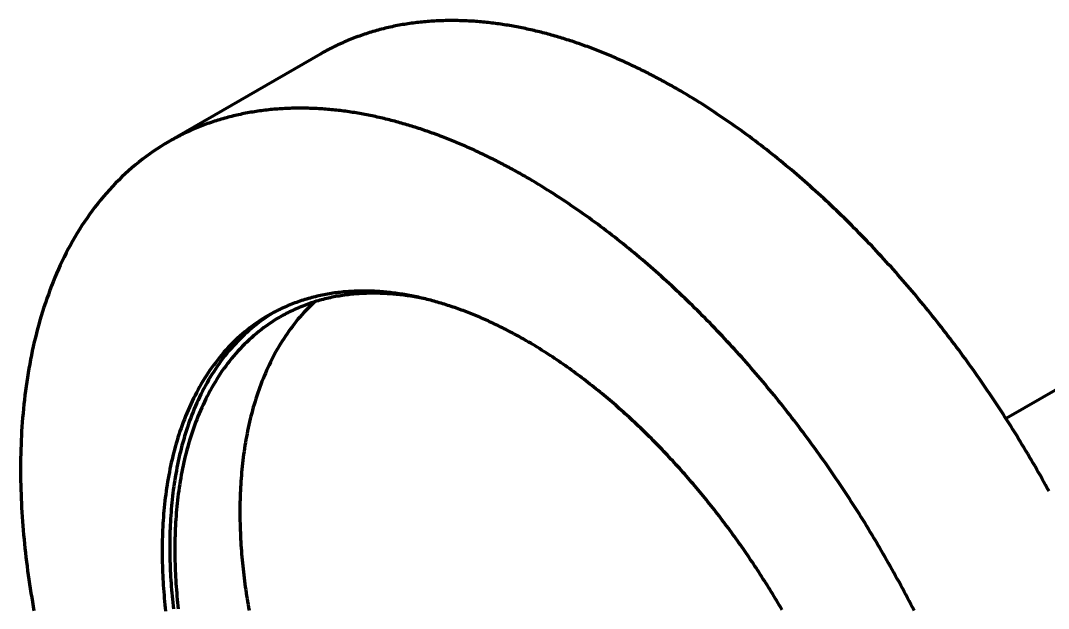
# Model space of a CAD drawing. Header units: millimetres. Extents: x 0 to 2382, y 0 to 420.
# Drawn here: x 274.39 to 303.14, y 70.81 to 87.24 of the extents above; entities that cross this region are included whole.
import ezdxf

# ---------------------------------------------------------------- set-up
doc = ezdxf.new("R2010")
doc.units = ezdxf.units.MM
doc.layers.add('01-VISIBLE', color=7, linetype='CONTINUOUS', lineweight=70)

msp = doc.modelspace()

# ---------------------------------------------------------------- linework, layer by layer
at = {"layer": '01-VISIBLE'}
for p, q in [((282.777, 86.301), (278.534, 83.852)), ((307.351, 79.228), (301.952, 76.111))]:
    msp.add_line(p, q, dxfattribs=at)
for points in [[(292.777, 85.311), (292.733, 85.336), (292.69, 85.361), (292.646, 85.385), (292.603, 85.41), (292.559, 85.434), (292.515, 85.459), (292.471, 85.483), (292.428, 85.507), (292.384, 85.531), (292.34, 85.555), (292.295, 85.579), (292.251, 85.603), (292.207, 85.626), (292.163, 85.65), (292.118, 85.673), (292.074, 85.696), (292.03, 85.719), (291.985, 85.742), (291.94, 85.765), (291.896, 85.788), (291.851, 85.81), (291.806, 85.833), (291.761, 85.855), (291.716, 85.877), (291.671, 85.899), (291.626, 85.921), (291.581, 85.943), (291.536, 85.964), (291.49, 85.986), (291.445, 86.007), (291.4, 86.028), (291.354, 86.049), (291.309, 86.07), (291.263, 86.091), (291.217, 86.111), (291.172, 86.132), (291.126, 86.152), (291.08, 86.172), (291.034, 86.192), (290.988, 86.212), (290.942, 86.232), (290.896, 86.252), (290.85, 86.271), (290.803, 86.29), (290.757, 86.309), (290.711, 86.328), (290.664, 86.347), (290.618, 86.366), (290.571, 86.384), (290.524, 86.403), (290.478, 86.421), (290.431, 86.439), (290.384, 86.457), (290.337, 86.474), (290.29, 86.492), (290.243, 86.509), (290.196, 86.526), (290.149, 86.543), (290.102, 86.56), (290.055, 86.577), (290.007, 86.593), (289.96, 86.61), (289.912, 86.626), (289.865, 86.642), (289.817, 86.658), (289.77, 86.673), (289.722, 86.689), (289.674, 86.704), (289.627, 86.719), (289.579, 86.734), (289.531, 86.749), (289.483, 86.763), (289.435, 86.778), (289.387, 86.792), (289.339, 86.806), (289.29, 86.82), (289.242, 86.833), (289.194, 86.846), (289.146, 86.86), (289.097, 86.873), (289.049, 86.885), (289, 86.898), (288.952, 86.91), (288.903, 86.923), (288.854, 86.935), (288.806, 86.946), (288.757, 86.958), (288.708, 86.969), (288.659, 86.98), (288.61, 86.991), (288.561, 87.002), (288.512, 87.013), (288.463, 87.023), (288.414, 87.033), (288.365, 87.043), (288.316, 87.052), (288.267, 87.062), (288.217, 87.071), (288.168, 87.08), (288.119, 87.089), (288.069, 87.097), (288.02, 87.106), (287.971, 87.114), (287.921, 87.121), (287.871, 87.129), (287.822, 87.136), (287.772, 87.143), (287.723, 87.15), (287.673, 87.157), (287.623, 87.163), (287.574, 87.169), (287.524, 87.175), (287.474, 87.181), (287.424, 87.186), (287.374, 87.191), (287.324, 87.196), (287.274, 87.201), (287.225, 87.205), (287.175, 87.209), (287.125, 87.213), (287.075, 87.217), (287.025, 87.22), (286.975, 87.223), (286.925, 87.226), (286.875, 87.228), (286.824, 87.23), (286.774, 87.232), (286.724, 87.234), (286.674, 87.235), (286.624, 87.236), (286.574, 87.237), (286.524, 87.238), (286.474, 87.238), (286.424, 87.238), (286.374, 87.238), (286.323, 87.237), (286.273, 87.236), (286.223, 87.235), (286.173, 87.234), (286.123, 87.232), (286.073, 87.23), (286.023, 87.227), (285.973, 87.225), (285.923, 87.222), (285.873, 87.218), (285.823, 87.215), (285.773, 87.211), (285.723, 87.207), (285.673, 87.202), (285.623, 87.198), (285.573, 87.192), (285.524, 87.187), (285.474, 87.181), (285.424, 87.175), (285.374, 87.169), (285.325, 87.162), (285.275, 87.155), (285.225, 87.148), (285.176, 87.14), (285.126, 87.132), (285.077, 87.124), (285.028, 87.115), (284.978, 87.106), (284.929, 87.097), (284.88, 87.087), (284.831, 87.077), (284.782, 87.067), (284.733, 87.056), (284.684, 87.045), (284.635, 87.034), (284.586, 87.022), (284.538, 87.01), (284.489, 86.998), (284.441, 86.985), (284.392, 86.972), (284.344, 86.959), (284.296, 86.945), (284.248, 86.931), (284.2, 86.916), (284.152, 86.902), (284.104, 86.887), (284.056, 86.871), (284.009, 86.855), (283.961, 86.839), (283.914, 86.823), (283.867, 86.806), (283.82, 86.789), (283.773, 86.772), (283.726, 86.754), (283.679, 86.736), (283.633, 86.717), (283.586, 86.698), (283.54, 86.679), (283.494, 86.66), (283.448, 86.64), (283.402, 86.619), (283.356, 86.599), (283.311, 86.578), (283.265, 86.557), (283.22, 86.535), (283.175, 86.513), (283.13, 86.491), (283.085, 86.469), (283.041, 86.446), (282.996, 86.422), (282.952, 86.399), (282.908, 86.375), (282.864, 86.351), (282.82, 86.326), (282.777, 86.301)], [(303.155, 74.083), (303.107, 74.17), (303.058, 74.257), (303.01, 74.345), (302.961, 74.432), (302.912, 74.519), (302.862, 74.605), (302.813, 74.692), (302.763, 74.778), (302.713, 74.865), (302.662, 74.951), (302.612, 75.037), (302.561, 75.123), (302.51, 75.209), (302.459, 75.294), (302.407, 75.38), (302.355, 75.465), (302.303, 75.55), (302.251, 75.635), (302.198, 75.72), (302.145, 75.805), (302.092, 75.889), (302.039, 75.974), (301.986, 76.058), (301.932, 76.142), (301.878, 76.226), (301.823, 76.31), (301.769, 76.393), (301.714, 76.477), (301.659, 76.56), (301.604, 76.643), (301.548, 76.726), (301.493, 76.809), (301.437, 76.891), (301.38, 76.974), (301.324, 77.056), (301.267, 77.138), (301.21, 77.22), (301.153, 77.302), (301.096, 77.384), (301.038, 77.465), (300.98, 77.546), (300.922, 77.628), (300.864, 77.709), (300.805, 77.789), (300.746, 77.87), (300.687, 77.95), (300.628, 78.031), (300.568, 78.111), (300.508, 78.191), (300.448, 78.27), (300.388, 78.35), (300.327, 78.429), (300.267, 78.508), (300.206, 78.587), (300.144, 78.666), (300.083, 78.745), (300.021, 78.823), (299.959, 78.901), (299.897, 78.979), (299.834, 79.057), (299.772, 79.135), (299.709, 79.212), (299.646, 79.29), (299.582, 79.367), (299.518, 79.444), (299.455, 79.52), (299.39, 79.597), (299.326, 79.673), (299.261, 79.749), (299.197, 79.825), (299.131, 79.9), (299.066, 79.976), (299, 80.051), (298.935, 80.126), (298.869, 80.201), (298.802, 80.276), (298.736, 80.35), (298.669, 80.424), (298.602, 80.498), (298.535, 80.572), (298.467, 80.645), (298.399, 80.719), (298.331, 80.792), (298.263, 80.864), (298.195, 80.937), (298.126, 81.009), (298.057, 81.082), (297.988, 81.153), (297.918, 81.225), (297.848, 81.296), (297.778, 81.368), (297.708, 81.439), (297.638, 81.509), (297.567, 81.58), (297.496, 81.65), (297.425, 81.72), (297.353, 81.79), (297.282, 81.859), (297.21, 81.928), (297.138, 81.997), (297.065, 82.066), (296.993, 82.134), (296.92, 82.202), (296.846, 82.27), (296.773, 82.338), (296.699, 82.405), (296.625, 82.472), (296.551, 82.539), (296.477, 82.606), (296.402, 82.672), (296.327, 82.738), (296.252, 82.803), (296.177, 82.869), (296.101, 82.934), (296.025, 82.999), (295.949, 83.063), (295.873, 83.127), (295.796, 83.191), (295.719, 83.255), (295.642, 83.318), (295.564, 83.381), (295.487, 83.444), (295.409, 83.506), (295.33, 83.568), (295.252, 83.63), (295.173, 83.691), (295.094, 83.752), (295.015, 83.813), (294.935, 83.873), (294.856, 83.933), (294.776, 83.993), (294.695, 84.052), (294.615, 84.111), (294.534, 84.17), (294.453, 84.228), (294.372, 84.286), (294.29, 84.343), (294.208, 84.4), (294.126, 84.457), (294.044, 84.514), (293.961, 84.57), (293.878, 84.625), (293.795, 84.68), (293.712, 84.735), (293.628, 84.79), (293.544, 84.844), (293.46, 84.897), (293.376, 84.95), (293.291, 85.003), (293.206, 85.056), (293.121, 85.107), (293.035, 85.159), (292.949, 85.21), (292.863, 85.26), (292.777, 85.311)], [(288.534, 82.861), (288.491, 82.886), (288.447, 82.911), (288.404, 82.936), (288.36, 82.96), (288.316, 82.985), (288.273, 83.009), (288.229, 83.034), (288.185, 83.058), (288.141, 83.082), (288.097, 83.106), (288.053, 83.13), (288.009, 83.153), (287.964, 83.177), (287.92, 83.2), (287.876, 83.224), (287.831, 83.247), (287.787, 83.27), (287.742, 83.293), (287.698, 83.316), (287.653, 83.338), (287.608, 83.361), (287.563, 83.383), (287.518, 83.405), (287.474, 83.428), (287.429, 83.45), (287.383, 83.471), (287.338, 83.493), (287.293, 83.515), (287.248, 83.536), (287.202, 83.558), (287.157, 83.579), (287.111, 83.6), (287.066, 83.621), (287.02, 83.641), (286.975, 83.662), (286.929, 83.682), (286.883, 83.703), (286.837, 83.723), (286.791, 83.743), (286.745, 83.763), (286.699, 83.783), (286.653, 83.802), (286.607, 83.822), (286.561, 83.841), (286.514, 83.86), (286.468, 83.879), (286.421, 83.898), (286.375, 83.916), (286.328, 83.935), (286.282, 83.953), (286.235, 83.971), (286.188, 83.989), (286.141, 84.007), (286.095, 84.025), (286.048, 84.042), (286.001, 84.06), (285.953, 84.077), (285.906, 84.094), (285.859, 84.111), (285.812, 84.127), (285.765, 84.144), (285.717, 84.16), (285.67, 84.176), (285.622, 84.192), (285.575, 84.208), (285.527, 84.224), (285.479, 84.239), (285.432, 84.255), (285.384, 84.27), (285.336, 84.285), (285.288, 84.299), (285.24, 84.314), (285.192, 84.328), (285.144, 84.342), (285.096, 84.356), (285.048, 84.37), (285, 84.384), (284.951, 84.397), (284.903, 84.41), (284.855, 84.423), (284.806, 84.436), (284.758, 84.449), (284.709, 84.461), (284.66, 84.473), (284.612, 84.485), (284.563, 84.497), (284.514, 84.508), (284.465, 84.52), (284.417, 84.531), (284.368, 84.542), (284.319, 84.553), (284.27, 84.563), (284.221, 84.573), (284.172, 84.583), (284.122, 84.593), (284.073, 84.603), (284.024, 84.612), (283.975, 84.622), (283.925, 84.631), (283.876, 84.639), (283.827, 84.648), (283.777, 84.656), (283.728, 84.664), (283.678, 84.672), (283.629, 84.679), (283.579, 84.687), (283.53, 84.694), (283.48, 84.701), (283.43, 84.707), (283.381, 84.714), (283.331, 84.72), (283.281, 84.726), (283.231, 84.731), (283.181, 84.737), (283.132, 84.742), (283.082, 84.747), (283.032, 84.751), (282.982, 84.756), (282.932, 84.76), (282.882, 84.763), (282.832, 84.767), (282.782, 84.77), (282.732, 84.773), (282.682, 84.776), (282.632, 84.779), (282.582, 84.781), (282.532, 84.783), (282.482, 84.784), (282.432, 84.786), (282.381, 84.787), (282.331, 84.788), (282.281, 84.788), (282.231, 84.789), (282.181, 84.789), (282.131, 84.788), (282.081, 84.788), (282.031, 84.787), (281.981, 84.786), (281.931, 84.784), (281.88, 84.782), (281.83, 84.78), (281.78, 84.778), (281.73, 84.775), (281.68, 84.772), (281.63, 84.769), (281.58, 84.765), (281.53, 84.762), (281.48, 84.757), (281.43, 84.753), (281.381, 84.748), (281.331, 84.743), (281.281, 84.737), (281.231, 84.732), (281.181, 84.726), (281.132, 84.719), (281.082, 84.712), (281.032, 84.705), (280.983, 84.698), (280.933, 84.69), (280.884, 84.682), (280.834, 84.674), (280.785, 84.665), (280.736, 84.656), (280.687, 84.647), (280.637, 84.637), (280.588, 84.627), (280.539, 84.617), (280.49, 84.606), (280.441, 84.595), (280.393, 84.584), (280.344, 84.572), (280.295, 84.56), (280.247, 84.548), (280.198, 84.535), (280.15, 84.522), (280.101, 84.509), (280.053, 84.495), (280.005, 84.481), (279.957, 84.467), (279.909, 84.452), (279.861, 84.437), (279.814, 84.422), (279.766, 84.406), (279.719, 84.39), (279.671, 84.373), (279.624, 84.357), (279.577, 84.34), (279.53, 84.322), (279.483, 84.304), (279.436, 84.286), (279.39, 84.268), (279.343, 84.249), (279.297, 84.23), (279.251, 84.21), (279.205, 84.19), (279.159, 84.17), (279.113, 84.149), (279.068, 84.129), (279.023, 84.107), (278.977, 84.086), (278.932, 84.064), (278.887, 84.042), (278.843, 84.019), (278.798, 83.996), (278.754, 83.973), (278.709, 83.949), (278.665, 83.925), (278.621, 83.901), (278.578, 83.877), (278.534, 83.852)], [(278.534, 83.852), (278.426, 83.788), (278.318, 83.721), (278.212, 83.653), (278.107, 83.583), (278.004, 83.511), (277.902, 83.437), (277.801, 83.361), (277.702, 83.283), (277.604, 83.204), (277.508, 83.122), (277.413, 83.039), (277.319, 82.954), (277.228, 82.868), (277.137, 82.78), (277.049, 82.69), (276.962, 82.599), (276.876, 82.506), (276.792, 82.412), (276.71, 82.316), (276.63, 82.219), (276.551, 82.121), (276.473, 82.021), (276.397, 81.921), (276.323, 81.819), (276.251, 81.715), (276.18, 81.611), (276.11, 81.506), (276.043, 81.399), (275.977, 81.292), (275.912, 81.184), (275.849, 81.074), (275.788, 80.964), (275.728, 80.853), (275.67, 80.741), (275.613, 80.629), (275.558, 80.515), (275.504, 80.401), (275.452, 80.286), (275.401, 80.171), (275.352, 80.055), (275.304, 79.938), (275.257, 79.821), (275.212, 79.703), (275.169, 79.585), (275.126, 79.466), (275.086, 79.347), (275.046, 79.227), (275.008, 79.107), (274.971, 78.986), (274.935, 78.865), (274.901, 78.744), (274.868, 78.622), (274.836, 78.5), (274.806, 78.378), (274.776, 78.255), (274.748, 78.132), (274.721, 78.009), (274.696, 77.885), (274.671, 77.762), (274.647, 77.638), (274.625, 77.514), (274.604, 77.389), (274.584, 77.265), (274.565, 77.14), (274.547, 77.015), (274.53, 76.89), (274.514, 76.765), (274.499, 76.64), (274.485, 76.515), (274.473, 76.389), (274.461, 76.264), (274.45, 76.138), (274.44, 76.012), (274.431, 75.886), (274.423, 75.76), (274.416, 75.635), (274.41, 75.509), (274.405, 75.383), (274.401, 75.257), (274.397, 75.13), (274.395, 75.004), (274.393, 74.878), (274.392, 74.752), (274.392, 74.626), (274.393, 74.5), (274.395, 74.374), (274.397, 74.248), (274.401, 74.122), (274.405, 73.996), (274.41, 73.87), (274.416, 73.744), (274.422, 73.618), (274.429, 73.492), (274.437, 73.366), (274.446, 73.24), (274.456, 73.114), (274.466, 72.989), (274.477, 72.863), (274.489, 72.737), (274.501, 72.612), (274.514, 72.486), (274.528, 72.361), (274.542, 72.236), (274.558, 72.111), (274.573, 71.985), (274.59, 71.86), (274.607, 71.735), (274.625, 71.611), (274.643, 71.486), (274.663, 71.361), (274.682, 71.237), (274.703, 71.112), (274.724, 70.988), (274.746, 70.864), (274.768, 70.74)], [(299.379, 70.751), (299.333, 70.84), (299.288, 70.929), (299.242, 71.017), (299.195, 71.106), (299.149, 71.194), (299.102, 71.282), (299.055, 71.37), (299.008, 71.458), (298.96, 71.546), (298.912, 71.633), (298.864, 71.721), (298.816, 71.808), (298.767, 71.895), (298.718, 71.982), (298.669, 72.069), (298.62, 72.156), (298.57, 72.242), (298.52, 72.329), (298.47, 72.415), (298.42, 72.501), (298.369, 72.587), (298.318, 72.673), (298.267, 72.759), (298.216, 72.845), (298.164, 72.93), (298.113, 73.015), (298.06, 73.101), (298.008, 73.186), (297.956, 73.27), (297.903, 73.355), (297.85, 73.44), (297.796, 73.524), (297.743, 73.608), (297.689, 73.692), (297.635, 73.776), (297.581, 73.86), (297.526, 73.944), (297.471, 74.027), (297.416, 74.11), (297.361, 74.193), (297.306, 74.276), (297.25, 74.359), (297.194, 74.442), (297.138, 74.524), (297.081, 74.607), (297.025, 74.689), (296.968, 74.771), (296.911, 74.853), (296.853, 74.934), (296.795, 75.016), (296.738, 75.097), (296.679, 75.178), (296.621, 75.259), (296.562, 75.34), (296.504, 75.42), (296.444, 75.501), (296.385, 75.581), (296.326, 75.661), (296.266, 75.741), (296.206, 75.821), (296.145, 75.9), (296.085, 75.98), (296.024, 76.059), (295.963, 76.138), (295.902, 76.217), (295.84, 76.295), (295.778, 76.374), (295.716, 76.452), (295.654, 76.53), (295.592, 76.608), (295.529, 76.685), (295.466, 76.763), (295.403, 76.84), (295.34, 76.917), (295.276, 76.994), (295.212, 77.071), (295.148, 77.147), (295.083, 77.223), (295.019, 77.299), (294.954, 77.375), (294.889, 77.451), (294.823, 77.526), (294.758, 77.602), (294.692, 77.677), (294.626, 77.751), (294.56, 77.826), (294.493, 77.9), (294.426, 77.975), (294.359, 78.049), (294.292, 78.122), (294.224, 78.196), (294.157, 78.269), (294.089, 78.342), (294.02, 78.415), (293.952, 78.488), (293.883, 78.56), (293.814, 78.632), (293.745, 78.704), (293.675, 78.776), (293.606, 78.847), (293.536, 78.918), (293.466, 78.989), (293.395, 79.06), (293.324, 79.13), (293.253, 79.2), (293.182, 79.27), (293.111, 79.34), (293.039, 79.41), (292.967, 79.479), (292.895, 79.548), (292.823, 79.616), (292.75, 79.685), (292.677, 79.753), (292.604, 79.821), (292.53, 79.888), (292.457, 79.956), (292.383, 80.023), (292.309, 80.09), (292.234, 80.156), (292.16, 80.222), (292.085, 80.288), (292.01, 80.354), (291.934, 80.419), (291.858, 80.484), (291.782, 80.549), (291.706, 80.614), (291.63, 80.678), (291.553, 80.742), (291.476, 80.805), (291.399, 80.869), (291.322, 80.932), (291.244, 80.994), (291.166, 81.057), (291.088, 81.119), (291.009, 81.18), (290.931, 81.242), (290.852, 81.303), (290.772, 81.363), (290.693, 81.424), (290.613, 81.484), (290.533, 81.543), (290.453, 81.603), (290.372, 81.662), (290.291, 81.72), (290.21, 81.778), (290.129, 81.836), (290.047, 81.894), (289.966, 81.951), (289.884, 82.008), (289.801, 82.064), (289.719, 82.12), (289.636, 82.176), (289.553, 82.231), (289.469, 82.286), (289.385, 82.34), (289.302, 82.394), (289.217, 82.448), (289.133, 82.501), (289.048, 82.554), (288.963, 82.606), (288.878, 82.658), (288.792, 82.709), (288.707, 82.76), (288.621, 82.811), (288.534, 82.861)], [(288.534, 78.289), (288.491, 78.314), (288.447, 78.339), (288.403, 78.363), (288.36, 78.388), (288.316, 78.412), (288.272, 78.436), (288.228, 78.46), (288.184, 78.484), (288.139, 78.508), (288.095, 78.531), (288.051, 78.555), (288.006, 78.578), (287.962, 78.601), (287.917, 78.624), (287.872, 78.646), (287.827, 78.669), (287.782, 78.691), (287.737, 78.713), (287.692, 78.735), (287.647, 78.756), (287.601, 78.778), (287.556, 78.799), (287.51, 78.82), (287.465, 78.841), (287.419, 78.862), (287.373, 78.882), (287.327, 78.903), (287.281, 78.923), (287.235, 78.943), (287.189, 78.962), (287.143, 78.982), (287.096, 79.001), (287.05, 79.02), (287.004, 79.039), (286.957, 79.058), (286.91, 79.076), (286.863, 79.094), (286.817, 79.112), (286.77, 79.13), (286.723, 79.147), (286.675, 79.164), (286.628, 79.181), (286.581, 79.198), (286.534, 79.215), (286.486, 79.231), (286.439, 79.247), (286.391, 79.263), (286.343, 79.278), (286.295, 79.294), (286.248, 79.309), (286.2, 79.323), (286.152, 79.338), (286.103, 79.352), (286.055, 79.366), (286.007, 79.38), (285.959, 79.393), (285.91, 79.407), (285.862, 79.42), (285.813, 79.432), (285.765, 79.445), (285.716, 79.457), (285.667, 79.468), (285.618, 79.48), (285.569, 79.491), (285.52, 79.502), (285.471, 79.513), (285.422, 79.523), (285.373, 79.533), (285.324, 79.543), (285.274, 79.552), (285.225, 79.561), (285.176, 79.57), (285.126, 79.578), (285.077, 79.586), (285.027, 79.594), (284.978, 79.602), (284.928, 79.609), (284.878, 79.616), (284.828, 79.622), (284.779, 79.628), (284.729, 79.634), (284.679, 79.639), (284.629, 79.644), (284.579, 79.649), (284.529, 79.653), (284.479, 79.657), (284.429, 79.661), (284.379, 79.664), (284.329, 79.667), (284.279, 79.67), (284.228, 79.672), (284.178, 79.673), (284.128, 79.675), (284.078, 79.676), (284.028, 79.676), (283.978, 79.677), (283.927, 79.676), (283.877, 79.676), (283.827, 79.675), (283.777, 79.673), (283.727, 79.671), (283.677, 79.669), (283.627, 79.666), (283.576, 79.663), (283.526, 79.66), (283.476, 79.656), (283.426, 79.651), (283.376, 79.647), (283.327, 79.641), (283.277, 79.636), (283.227, 79.629), (283.177, 79.623), (283.127, 79.616), (283.078, 79.608), (283.028, 79.6), (282.979, 79.592), (282.929, 79.583), (282.88, 79.574), (282.831, 79.564), (282.782, 79.554), (282.733, 79.543), (282.684, 79.532), (282.635, 79.52), (282.586, 79.508), (282.538, 79.496), (282.489, 79.483), (282.441, 79.469), (282.393, 79.455), (282.345, 79.441), (282.297, 79.426), (282.249, 79.41), (282.202, 79.394), (282.154, 79.378), (282.107, 79.361), (282.06, 79.344), (282.013, 79.326), (281.966, 79.308), (281.92, 79.289), (281.873, 79.27), (281.827, 79.25), (281.781, 79.23), (281.735, 79.209), (281.69, 79.188), (281.645, 79.166), (281.6, 79.144), (281.555, 79.122), (281.51, 79.099), (281.466, 79.075), (281.422, 79.051), (281.378, 79.027), (281.334, 79.002)], [(282.615, 79.375), (282.554, 79.318), (282.493, 79.259), (282.434, 79.2), (282.375, 79.139), (282.318, 79.077), (282.261, 79.015), (282.206, 78.952), (282.151, 78.887), (282.098, 78.822), (282.045, 78.756), (281.994, 78.69), (281.943, 78.622), (281.894, 78.554), (281.845, 78.485), (281.798, 78.415), (281.752, 78.345), (281.706, 78.274), (281.662, 78.203), (281.619, 78.13), (281.576, 78.058), (281.535, 77.984), (281.494, 77.91), (281.455, 77.836), (281.416, 77.761), (281.379, 77.685), (281.342, 77.61), (281.307, 77.533), (281.272, 77.456), (281.238, 77.379), (281.205, 77.302), (281.174, 77.224), (281.142, 77.145), (281.112, 77.067), (281.083, 76.988), (281.055, 76.908), (281.027, 76.829), (281, 76.749), (280.975, 76.669), (280.949, 76.588), (280.925, 76.508), (280.902, 76.427), (280.879, 76.346), (280.857, 76.264), (280.836, 76.183), (280.816, 76.101), (280.797, 76.019), (280.778, 75.937), (280.76, 75.854), (280.743, 75.772), (280.726, 75.689), (280.711, 75.607), (280.695, 75.524), (280.681, 75.441), (280.667, 75.358), (280.654, 75.274), (280.642, 75.191), (280.63, 75.108), (280.619, 75.024), (280.609, 74.94), (280.599, 74.857), (280.59, 74.773), (280.582, 74.689), (280.574, 74.605), (280.567, 74.521), (280.56, 74.437), (280.554, 74.353), (280.549, 74.269), (280.544, 74.185), (280.54, 74.101), (280.536, 74.017), (280.533, 73.933), (280.531, 73.848), (280.529, 73.764), (280.527, 73.68), (280.527, 73.596), (280.526, 73.511), (280.526, 73.427), (280.527, 73.343), (280.528, 73.259), (280.53, 73.175), (280.533, 73.09), (280.535, 73.006), (280.539, 72.922), (280.542, 72.838), (280.547, 72.754), (280.551, 72.67), (280.557, 72.585), (280.562, 72.501), (280.568, 72.417), (280.575, 72.333), (280.582, 72.249), (280.59, 72.166), (280.598, 72.082), (280.606, 71.998), (280.615, 71.914), (280.624, 71.83), (280.634, 71.747), (280.644, 71.663), (280.655, 71.579), (280.666, 71.496), (280.677, 71.412), (280.689, 71.329), (280.701, 71.246), (280.714, 71.162), (280.727, 71.079), (280.741, 70.996), (280.754, 70.913), (280.769, 70.83), (280.783, 70.747)], [(285.706, 79.459), (285.656, 79.469), (285.607, 79.479), (285.558, 79.489), (285.508, 79.498), (285.458, 79.507), (285.409, 79.516), (285.359, 79.524), (285.309, 79.532), (285.259, 79.54), (285.209, 79.547), (285.159, 79.554), (285.109, 79.56), (285.059, 79.567), (285.009, 79.573), (284.959, 79.578), (284.909, 79.583), (284.859, 79.588), (284.809, 79.593), (284.758, 79.597), (284.708, 79.6), (284.658, 79.604), (284.607, 79.607), (284.557, 79.609), (284.507, 79.611), (284.456, 79.613), (284.406, 79.615), (284.355, 79.616), (284.305, 79.616), (284.255, 79.616), (284.204, 79.616), (284.154, 79.616), (284.103, 79.615), (284.053, 79.613), (284.003, 79.611), (283.952, 79.609), (283.902, 79.606), (283.851, 79.603), (283.801, 79.599), (283.751, 79.595), (283.701, 79.591), (283.65, 79.586), (283.6, 79.581), (283.55, 79.575), (283.5, 79.568), (283.45, 79.562), (283.4, 79.554), (283.351, 79.547), (283.301, 79.539), (283.251, 79.53), (283.201, 79.521), (283.152, 79.512), (283.102, 79.502), (283.053, 79.491), (283.004, 79.48), (282.955, 79.469), (282.906, 79.457), (282.857, 79.444), (282.808, 79.431), (282.76, 79.418), (282.711, 79.404), (282.663, 79.39), (282.615, 79.375), (282.566, 79.36), (282.519, 79.344), (282.471, 79.328), (282.423, 79.311), (282.376, 79.294), (282.329, 79.276), (282.282, 79.258), (282.235, 79.239), (282.188, 79.22), (282.142, 79.2), (282.096, 79.18), (282.05, 79.159), (282.004, 79.138), (281.958, 79.116), (281.913, 79.094), (281.868, 79.071), (281.823, 79.048), (281.779, 79.025), (281.734, 79.001), (281.69, 78.976), (281.646, 78.951)], [(281.441, 79.062), (281.365, 79.014), (281.289, 78.965), (281.214, 78.914), (281.141, 78.862), (281.068, 78.809), (280.996, 78.754), (280.926, 78.698), (280.856, 78.641), (280.787, 78.582), (280.72, 78.522), (280.653, 78.461), (280.588, 78.399), (280.524, 78.336), (280.461, 78.271), (280.399, 78.206), (280.338, 78.139), (280.278, 78.072), (280.22, 78.003), (280.162, 77.934), (280.106, 77.863), (280.051, 77.792), (279.997, 77.719), (279.944, 77.646), (279.893, 77.572), (279.842, 77.498), (279.793, 77.422), (279.745, 77.346), (279.697, 77.269), (279.651, 77.191), (279.607, 77.113), (279.563, 77.034), (279.52, 76.955), (279.479, 76.875), (279.438, 76.794), (279.399, 76.713), (279.361, 76.631), (279.323, 76.549), (279.287, 76.467), (279.252, 76.384), (279.218, 76.3), (279.185, 76.216), (279.153, 76.132), (279.121, 76.047), (279.091, 75.962), (279.062, 75.877), (279.034, 75.791), (279.007, 75.705), (278.98, 75.619), (278.955, 75.532), (278.93, 75.446), (278.907, 75.359), (278.884, 75.271), (278.862, 75.184), (278.841, 75.096), (278.821, 75.008), (278.802, 74.92), (278.783, 74.832), (278.766, 74.743), (278.749, 74.655), (278.733, 74.566), (278.717, 74.477), (278.703, 74.388), (278.689, 74.299), (278.676, 74.21), (278.664, 74.12), (278.653, 74.031), (278.642, 73.941), (278.632, 73.852), (278.623, 73.762), (278.615, 73.672), (278.607, 73.582), (278.6, 73.492), (278.593, 73.402), (278.587, 73.312), (278.582, 73.222), (278.578, 73.132), (278.574, 73.042), (278.571, 72.952), (278.568, 72.862), (278.566, 72.772), (278.565, 72.681), (278.564, 72.591), (278.564, 72.501), (278.565, 72.411), (278.566, 72.321), (278.567, 72.231), (278.57, 72.14), (278.572, 72.05), (278.576, 71.96), (278.58, 71.87), (278.584, 71.78), (278.589, 71.69), (278.595, 71.6), (278.601, 71.51), (278.608, 71.42), (278.615, 71.33), (278.623, 71.24), (278.631, 71.15), (278.639, 71.061), (278.649, 70.971), (278.658, 70.881), (278.669, 70.792)], [(281.334, 79.002), (281.256, 78.956), (281.179, 78.908), (281.102, 78.859), (281.027, 78.809), (280.952, 78.757), (280.879, 78.703), (280.806, 78.649), (280.735, 78.593), (280.664, 78.535), (280.595, 78.477), (280.527, 78.417), (280.46, 78.356), (280.394, 78.294), (280.329, 78.23), (280.265, 78.166), (280.202, 78.1), (280.141, 78.033), (280.08, 77.965), (280.021, 77.896), (279.963, 77.827), (279.906, 77.756), (279.85, 77.684), (279.796, 77.612), (279.742, 77.538), (279.69, 77.464), (279.639, 77.389), (279.589, 77.313), (279.54, 77.236), (279.493, 77.159), (279.446, 77.081), (279.401, 77.002), (279.357, 76.923), (279.314, 76.843), (279.272, 76.762), (279.231, 76.681), (279.191, 76.6), (279.152, 76.518), (279.115, 76.435), (279.078, 76.352), (279.043, 76.268), (279.008, 76.184), (278.975, 76.1), (278.943, 76.015), (278.911, 75.93), (278.881, 75.844), (278.851, 75.758), (278.823, 75.672), (278.795, 75.586), (278.769, 75.499), (278.743, 75.412), (278.718, 75.324), (278.695, 75.237), (278.672, 75.149), (278.65, 75.061), (278.629, 74.972), (278.608, 74.884), (278.589, 74.795), (278.57, 74.706), (278.553, 74.617), (278.536, 74.528), (278.52, 74.439), (278.504, 74.349), (278.49, 74.259), (278.476, 74.17), (278.463, 74.08), (278.451, 73.99), (278.44, 73.9), (278.429, 73.809), (278.419, 73.719), (278.41, 73.629), (278.401, 73.538), (278.394, 73.448), (278.386, 73.357), (278.38, 73.267), (278.374, 73.176), (278.369, 73.086), (278.365, 72.995), (278.361, 72.904), (278.358, 72.813), (278.356, 72.723), (278.354, 72.632), (278.353, 72.541), (278.352, 72.45), (278.352, 72.359), (278.353, 72.269), (278.354, 72.178), (278.356, 72.087), (278.358, 71.996), (278.361, 71.906), (278.365, 71.815), (278.369, 71.724), (278.373, 71.633), (278.379, 71.543), (278.384, 71.452), (278.391, 71.362), (278.398, 71.271), (278.405, 71.181), (278.413, 71.09), (278.421, 71), (278.43, 70.909), (278.44, 70.819), (278.45, 70.729)], [(281.646, 78.951), (281.569, 78.906), (281.493, 78.859), (281.418, 78.81), (281.343, 78.761), (281.27, 78.709), (281.197, 78.657), (281.126, 78.603), (281.055, 78.548), (280.986, 78.491), (280.917, 78.433), (280.85, 78.374), (280.784, 78.314), (280.719, 78.253), (280.655, 78.19), (280.592, 78.127), (280.53, 78.062), (280.469, 77.996), (280.41, 77.929), (280.351, 77.861), (280.294, 77.792), (280.238, 77.722), (280.183, 77.652), (280.129, 77.58), (280.077, 77.508), (280.025, 77.434), (279.975, 77.36), (279.926, 77.286), (279.877, 77.21), (279.831, 77.134), (279.785, 77.057), (279.74, 76.979), (279.696, 76.901), (279.654, 76.822), (279.613, 76.743), (279.572, 76.663), (279.533, 76.582), (279.495, 76.501), (279.458, 76.42), (279.422, 76.338), (279.387, 76.255), (279.353, 76.173), (279.32, 76.089), (279.288, 76.006), (279.257, 75.922), (279.227, 75.837), (279.198, 75.753), (279.17, 75.668), (279.143, 75.582), (279.116, 75.497), (279.091, 75.411), (279.067, 75.325), (279.043, 75.238), (279.021, 75.152), (278.999, 75.065), (278.978, 74.978), (278.958, 74.89), (278.939, 74.803), (278.921, 74.715), (278.903, 74.627), (278.887, 74.539), (278.871, 74.451), (278.856, 74.363), (278.842, 74.275), (278.828, 74.186), (278.815, 74.097), (278.803, 74.009), (278.792, 73.92), (278.782, 73.831), (278.772, 73.742), (278.763, 73.653), (278.754, 73.564), (278.747, 73.474), (278.74, 73.385), (278.733, 73.296), (278.728, 73.206), (278.723, 73.117), (278.718, 73.028), (278.715, 72.938), (278.712, 72.849), (278.709, 72.759), (278.707, 72.67), (278.706, 72.58), (278.706, 72.491), (278.706, 72.401), (278.706, 72.311), (278.707, 72.222), (278.709, 72.132), (278.712, 72.043), (278.715, 71.953), (278.718, 71.864), (278.722, 71.774), (278.727, 71.685), (278.732, 71.596), (278.738, 71.506), (278.744, 71.417), (278.751, 71.328), (278.758, 71.238), (278.766, 71.149), (278.774, 71.06), (278.783, 70.971), (278.792, 70.882), (278.802, 70.793)], [(295.688, 70.768), (295.652, 70.83), (295.615, 70.892), (295.579, 70.954), (295.542, 71.015), (295.505, 71.077), (295.468, 71.138), (295.431, 71.2), (295.393, 71.261), (295.355, 71.322), (295.318, 71.383), (295.28, 71.444), (295.241, 71.505), (295.203, 71.566), (295.164, 71.627), (295.126, 71.687), (295.087, 71.748), (295.048, 71.808), (295.008, 71.868), (294.969, 71.928), (294.929, 71.988), (294.89, 72.048), (294.85, 72.108), (294.81, 72.167), (294.769, 72.227), (294.729, 72.286), (294.688, 72.346), (294.647, 72.405), (294.606, 72.464), (294.565, 72.523), (294.524, 72.581), (294.482, 72.64), (294.441, 72.699), (294.399, 72.757), (294.357, 72.815), (294.315, 72.873), (294.272, 72.931), (294.23, 72.989), (294.187, 73.047), (294.144, 73.105), (294.101, 73.162), (294.058, 73.22), (294.014, 73.277), (293.971, 73.334), (293.927, 73.391), (293.883, 73.448), (293.839, 73.505), (293.795, 73.561), (293.75, 73.618), (293.705, 73.674), (293.661, 73.73), (293.616, 73.786), (293.571, 73.842), (293.525, 73.898), (293.48, 73.954), (293.434, 74.009), (293.388, 74.064), (293.342, 74.12), (293.296, 74.175), (293.25, 74.23), (293.203, 74.284), (293.156, 74.339), (293.11, 74.393), (293.062, 74.448), (293.015, 74.502), (292.968, 74.556), (292.92, 74.61), (292.873, 74.664), (292.825, 74.717), (292.777, 74.77), (292.728, 74.824), (292.68, 74.877), (292.631, 74.93), (292.582, 74.982), (292.533, 75.035), (292.484, 75.087), (292.435, 75.14), (292.385, 75.192), (292.336, 75.244), (292.286, 75.296), (292.236, 75.347), (292.186, 75.399), (292.135, 75.45), (292.085, 75.501), (292.034, 75.552), (291.983, 75.603), (291.932, 75.653), (291.881, 75.703), (291.829, 75.754), (291.778, 75.804), (291.726, 75.853), (291.674, 75.903), (291.622, 75.953), (291.57, 76.002), (291.517, 76.051), (291.464, 76.1), (291.412, 76.148), (291.358, 76.197), (291.305, 76.245), (291.252, 76.293), (291.198, 76.341), (291.145, 76.389), (291.091, 76.436), (291.036, 76.484), (290.982, 76.531), (290.928, 76.578), (290.873, 76.624), (290.818, 76.671), (290.763, 76.717), (290.708, 76.763), (290.652, 76.809), (290.597, 76.854), (290.541, 76.899), (290.485, 76.945), (290.429, 76.989), (290.373, 77.034), (290.316, 77.078), (290.26, 77.123), (290.203, 77.167), (290.146, 77.21), (290.088, 77.254), (290.031, 77.297), (289.973, 77.34), (289.916, 77.383), (289.858, 77.425), (289.799, 77.467), (289.741, 77.509), (289.682, 77.551), (289.624, 77.592), (289.565, 77.633), (289.506, 77.674), (289.446, 77.715), (289.387, 77.755), (289.327, 77.795), (289.267, 77.835), (289.207, 77.874), (289.147, 77.914), (289.087, 77.953), (289.026, 77.991), (288.965, 78.029), (288.904, 78.067), (288.843, 78.105), (288.782, 78.142), (288.72, 78.18), (288.658, 78.216), (288.596, 78.253), (288.534, 78.289)]]:
    msp.add_lwpolyline(points, dxfattribs=at)

doc.saveas('drawing.dxf')
